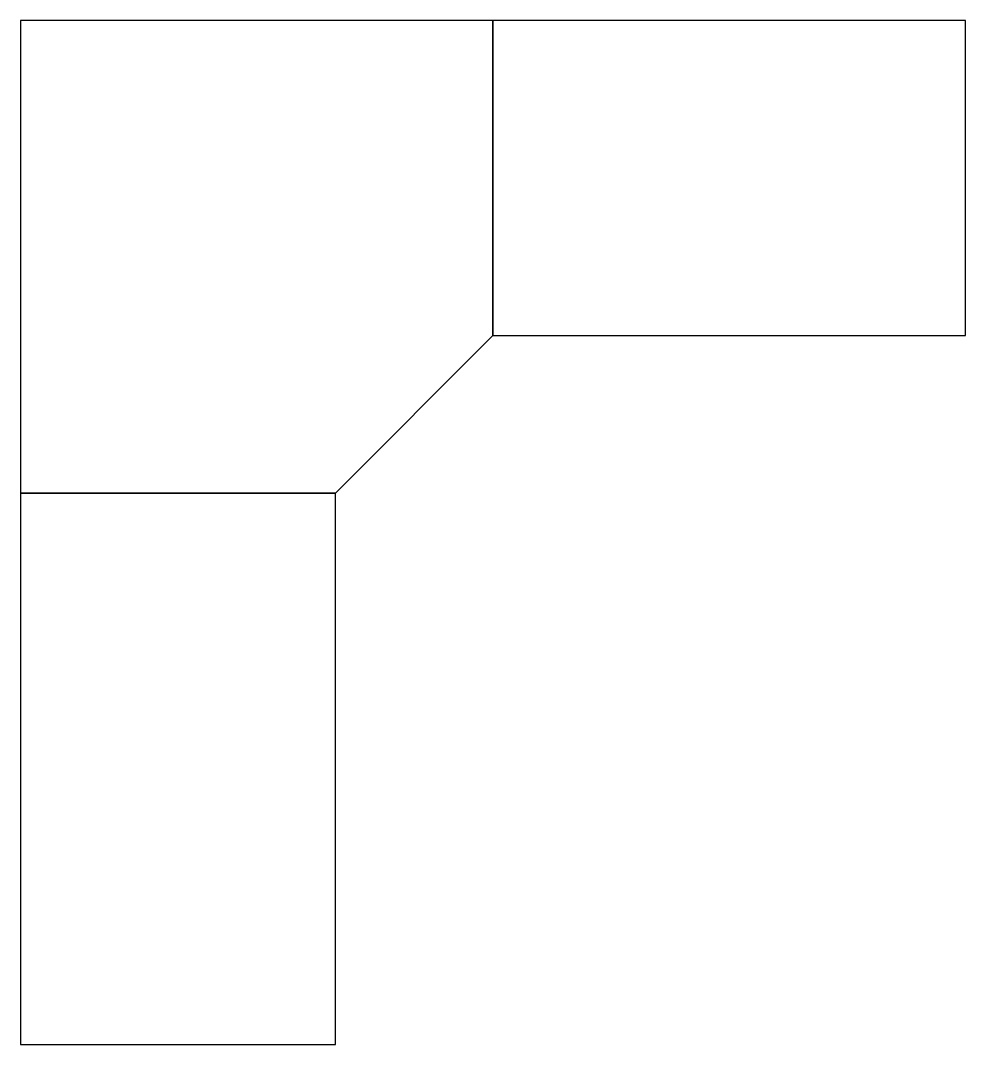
# Model space of a CAD drawing. Header units: inches. Extents: x -72 to 0, y -54 to 24.
import ezdxf

# ---------------------------------------------------------------- set-up
doc = ezdxf.new("R2010")
doc.units = ezdxf.units.IN
doc.header["$LTSCALE"] = 0.1
doc.header["$MEASUREMENT"] = 0
doc.layers.add('A-FURN-P-WKSF', color=200, linetype='Continuous', lineweight=25)
doc.layers.add('A-FURN-P-WKSF2', color=200, linetype='Continuous', lineweight=25)

msp = doc.modelspace()

# ---------------------------------------------------------------- linework, layer by layer
at = {"layer": 'A-FURN-P-WKSF'}
msp.add_lwpolyline([(-36, 0), (-36, 24), (-72, 24), (-72, -12), (-48, -12), (-36, 0)], dxfattribs=at)
msp.add_lwpolyline([(-36, 24), (-36, 0), (0, 0), (0, 24)], close=True, dxfattribs=at)
at = {"layer": 'A-FURN-P-WKSF2'}
msp.add_lwpolyline([(-48, -54), (-48, -12), (-72, -12), (-72, -54)], close=True, dxfattribs=at)

doc.saveas('drawing.dxf')
